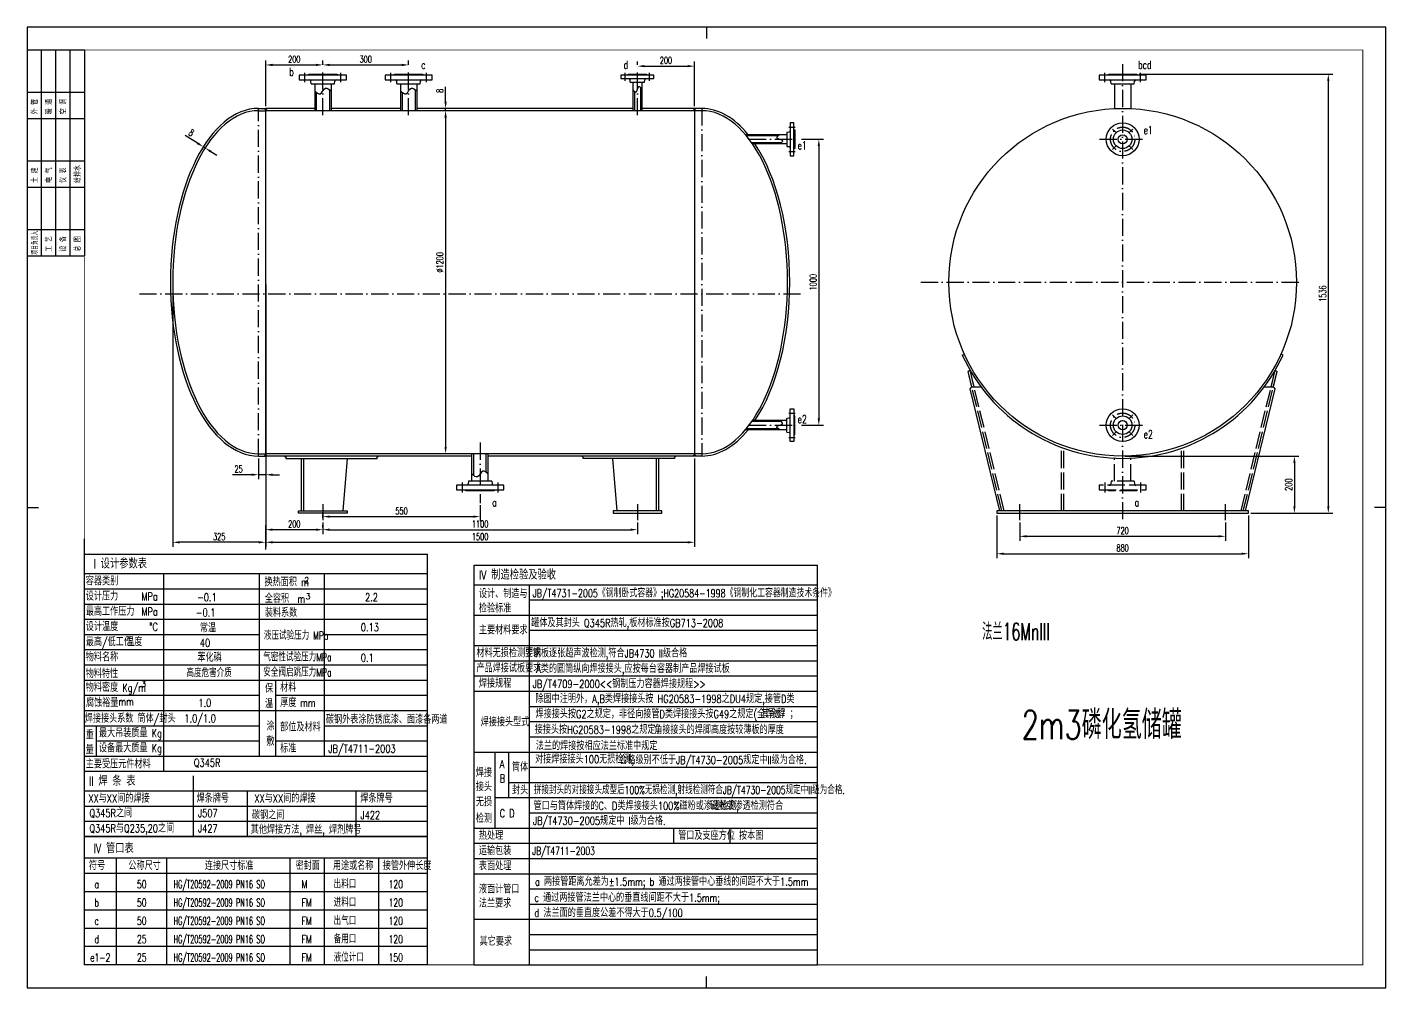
# Model space of a CAD drawing. Extents: x 41018 to 45770, y 11628 to 14988.
import ezdxf
from ezdxf.enums import TextEntityAlignment as Align

# ---------------------------------------------------------------- set-up
doc = ezdxf.new("R2010")
doc.units = 0
doc.header["$LTSCALE"] = 5
doc.linetypes.add('ACAD_ISO02W100', pattern=[15, 12, -3])
doc.linetypes.add('ACAD_ISO10W100', pattern=[18, 12, -3, 0, -3])
for name, color, linetype in [('1', 2, 'Continuous'), ('2', 1, 'Continuous'), ('BZCC', 7, 'Continuous'), ('K1', 4, 'Continuous'), ('tank', 1, 'Continuous'), ('tankx', 2, 'ACAD_ISO10W100'), ('tanky', 7, 'Continuous'), ('xuxian', 7, 'ACAD_ISO02W100')]:
    doc.layers.add(name, color=color, linetype=linetype)
doc.styles.add('hzfs', font='simplex.shx', dxfattribs={"width": 0.7, "bigfont": 'hzfs.shx'})
doc.styles.add('ST', font='', dxfattribs={"width": 0.75})
doc.styles.get("Standard").update_dxf_attribs({"font": 'txt', "width": 0.7, "bigfont": 'hztxt.shx'})
doc.styles.get('ST').set_extended_font_data('SimSun')
doc.dimstyles.new('PVCAD$0', dxfattribs={"dimscale": 4, "dimtxt": 3, "dimasz": 3, "dimexe": 2, "dimexo": 1, "dimgap": 1, "dimtad": 1, "dimdec": 0, "dimzin": 0, "dimdsep": 46, "dimtxsty": 'hzfs', "dimcen": 2.5, "dimclrd": 4, "dimclre": 4, "dimadec": 0, "dimazin": 0, "dimtfac": 1, "dimtmove": 0, "dimatfit": 0, "dimfxl": 1, "dimarcsym": 0})

# ---------------------------------------------------------------- blocks, each defined once
blk = doc.blocks.new('*D103')
at = {"color": 4, "lineweight": -2}
for p, q in [((41852.5, 13479.7), (41852.5, 13170.1)), ((43352.5, 13479.7), (43352.5, 13170.1)), ((41876.5, 13186.1), (43328.5, 13186.1))]:
    blk.add_line(p, q, dxfattribs=at)
at = {"color": 4}
for points in [[(41876.5, 13190.1), (41876.5, 13182.1), (41852.5, 13186.1)], [(43328.5, 13190.1), (43328.5, 13182.1), (43352.5, 13186.1)]]:
    blk.add_solid(points, dxfattribs=at)
at = {"layer": 'Defpoints', "color": 0}
for p in [(41852.5, 13487.7), (43352.5, 13487.7), (43352.5, 13186.1)]:
    blk.add_point(p, dxfattribs=at)
at = {"color": 0, "insert": (42602.5, 13206.1), "char_height": 24, "attachment_point": 5, "style": 'hzfs'}
blk.add_mtext('1500', dxfattribs=at)
blk = doc.blocks.new('*D104')
at = {"color": 4, "lineweight": -2}
for p, q in [((42052.5, 13255.7), (42052.5, 13214.2)), ((42076.5, 13230.2), (43128.5, 13230.2)), ((43152.5, 13255.7), (43152.5, 13214.2))]:
    blk.add_line(p, q, dxfattribs=at)
at = {"color": 4}
for points in [[(42076.5, 13234.2), (42076.5, 13226.2), (42052.5, 13230.2)], [(43128.5, 13234.2), (43128.5, 13226.2), (43152.5, 13230.2)]]:
    blk.add_solid(points, dxfattribs=at)
at = {"layer": 'Defpoints', "color": 0}
for p in [(42052.5, 13263.7), (43152.5, 13263.7), (43152.5, 13230.2)]:
    blk.add_point(p, dxfattribs=at)
at = {"color": 0, "insert": (42602.5, 13250.2), "char_height": 24, "attachment_point": 5, "style": 'hzfs'}
blk.add_mtext('1100', dxfattribs=at)
blk = doc.blocks.new('*D105')
at = {"color": 4, "lineweight": -2}
for p, q in [((44489.8, 13255.7), (44489.8, 13191)), ((45209.8, 13255.7), (45209.8, 13191)), ((44513.8, 13207), (45185.8, 13207))]:
    blk.add_line(p, q, dxfattribs=at)
at = {"color": 4}
for points in [[(44513.8, 13211), (44513.8, 13203), (44489.8, 13207)], [(45185.8, 13211), (45185.8, 13203), (45209.8, 13207)]]:
    blk.add_solid(points, dxfattribs=at)
at = {"layer": 'Defpoints', "color": 0}
for p in [(44489.8, 13263.7), (45209.8, 13263.7), (45209.8, 13207)]:
    blk.add_point(p, dxfattribs=at)
at = {"color": 0, "insert": (44849.8, 13227), "char_height": 24, "attachment_point": 5, "style": 'hzfs'}
blk.add_mtext('720', dxfattribs=at)
blk = doc.blocks.new('*D106')
at = {"color": 4, "lineweight": -2}
for p, q in [((44409.8, 13279.7), (44409.8, 13130.1)), ((45289.8, 13279.7), (45289.8, 13130.1)), ((44433.8, 13146.1), (45265.8, 13146.1))]:
    blk.add_line(p, q, dxfattribs=at)
at = {"color": 4}
for points in [[(44433.8, 13150.1), (44433.8, 13142.1), (44409.8, 13146.1)], [(45265.8, 13150.1), (45265.8, 13142.1), (45289.8, 13146.1)]]:
    blk.add_solid(points, dxfattribs=at)
at = {"layer": 'Defpoints', "color": 0}
for p in [(44409.8, 13287.7), (45289.8, 13287.7), (45289.8, 13146.1)]:
    blk.add_point(p, dxfattribs=at)
at = {"color": 0, "insert": (44849.8, 13166.1), "char_height": 24, "attachment_point": 5, "style": 'hzfs'}
blk.add_mtext('880', dxfattribs=at)
blk = doc.blocks.new('*D112')
at = {"color": 4, "lineweight": -2}
for p, q in [((42478.7, 14695.7), (42465.8, 14695.7)), ((42481.8, 14671.7), (42481.8, 13519.7)), ((42478.7, 13495.7), (42465.8, 13495.7))]:
    blk.add_line(p, q, dxfattribs=at)
at = {"color": 4}
for points in [[(42477.8, 14671.7), (42485.8, 14671.7), (42481.8, 14695.7)], [(42477.8, 13519.7), (42485.8, 13519.7), (42481.8, 13495.7)]]:
    blk.add_solid(points, dxfattribs=at)
at = {"layer": 'Defpoints', "color": 0}
for p in [(42486.7, 14695.7), (42481.8, 13495.7), (42486.7, 13495.7)]:
    blk.add_point(p, dxfattribs=at)
at = {"color": 0, "insert": (42461.8, 14165.2), "char_height": 24, "attachment_point": 5, "rotation": 90, "style": 'hzfs'}
blk.add_mtext('%%C1200', dxfattribs=at)
blk = doc.blocks.new('*D113')
at = {"color": 4, "lineweight": -2}
for p, q in [((42481.7, 14727.7), (42481.7, 14778.9)), ((42473.7, 14703.7), (42465.7, 14703.7)), ((42473.7, 14695.7), (42465.7, 14695.7)), ((42481.7, 14695.7), (42481.7, 14703.7)), ((42481.7, 14671.7), (42481.7, 14647.7))]:
    blk.add_line(p, q, dxfattribs=at)
at = {"color": 4}
for points in [[(42477.7, 14727.7), (42485.7, 14727.7), (42481.7, 14703.7)], [(42477.7, 14671.7), (42485.7, 14671.7), (42481.7, 14695.7)]]:
    blk.add_solid(points, dxfattribs=at)
at = {"layer": 'Defpoints', "color": 0}
for p in [(42481.7, 14703.7), (42481.7, 14703.7), (42481.7, 14695.7)]:
    blk.add_point(p, dxfattribs=at)
at = {"color": 0, "insert": (42461.7, 14765.3), "char_height": 24, "attachment_point": 5, "rotation": 90, "style": 'hzfs'}
blk.add_mtext('8', dxfattribs=at)
blk = doc.blocks.new('*D150')
at = {"color": 4, "lineweight": -2}
for p, q in [((41852.5, 13161), (41852.5, 13246.2)), ((42028.5, 13230.2), (41876.5, 13230.2)), ((42052.5, 13238.2), (42052.5, 13246.2))]:
    blk.add_line(p, q, dxfattribs=at)
at = {"color": 4}
for points in [[(41876.5, 13234.2), (41876.5, 13226.2), (41852.5, 13230.2)], [(42028.5, 13234.2), (42028.5, 13226.2), (42052.5, 13230.2)]]:
    blk.add_solid(points, dxfattribs=at)
at = {"layer": 'Defpoints', "color": 0}
for p in [(41852.5, 13230.2), (42052.5, 13230.2), (41852.5, 13153)]:
    blk.add_point(p, dxfattribs=at)
at = {"color": 0, "insert": (41952.5, 13250.2), "char_height": 24, "attachment_point": 5, "style": 'hzfs'}
blk.add_mtext('200', dxfattribs=at)
blk = doc.blocks.new('*D151')
at = {"color": 4, "lineweight": -2}
for p, q in [((42602.5, 13315.5), (42602.5, 13259.9)), ((42052.5, 13271.7), (42052.5, 13291.9)), ((42076.5, 13275.9), (42578.5, 13275.9))]:
    blk.add_line(p, q, dxfattribs=at)
at = {"color": 4}
for points in [[(42076.5, 13279.9), (42076.5, 13271.9), (42052.5, 13275.9)], [(42578.5, 13279.9), (42578.5, 13271.9), (42602.5, 13275.9)]]:
    blk.add_solid(points, dxfattribs=at)
at = {"layer": 'Defpoints', "color": 0}
for p in [(42602.5, 13323.5), (42052.5, 13263.7), (42602.5, 13275.9)]:
    blk.add_point(p, dxfattribs=at)
at = {"color": 0, "insert": (42327.5, 13295.9), "char_height": 24, "attachment_point": 5, "style": 'hzfs'}
blk.add_mtext('550', dxfattribs=at)
blk = doc.blocks.new('*D152')
at = {"color": 4, "lineweight": -2}
for p, q in [((41827.5, 13479.7), (41827.5, 13406.5)), ((41852.5, 13479.7), (41852.5, 13406.5)), ((41803.5, 13422.5), (41736.3, 13422.5)), ((41852.5, 13422.5), (41827.5, 13422.5)), ((41876.5, 13422.5), (41900.5, 13422.5))]:
    blk.add_line(p, q, dxfattribs=at)
at = {"color": 4}
for points in [[(41803.5, 13426.5), (41803.5, 13418.5), (41827.5, 13422.5)], [(41876.5, 13426.5), (41876.5, 13418.5), (41852.5, 13422.5)]]:
    blk.add_solid(points, dxfattribs=at)
at = {"layer": 'Defpoints', "color": 0}
for p in [(41827.5, 13487.7), (41852.5, 13487.7), (41827.5, 13422.5)]:
    blk.add_point(p, dxfattribs=at)
at = {"color": 0, "insert": (41757.9, 13442.5), "char_height": 24, "attachment_point": 5, "style": 'hzfs'}
blk.add_mtext('25', dxfattribs=at)
blk = doc.blocks.new('*D153')
at = {"color": 4, "lineweight": -2}
for p, q in [((41527.5, 14087.7), (41527.5, 13170.1)), ((41852.5, 14087.7), (41852.5, 13170.1)), ((41828.5, 13186.1), (41551.5, 13186.1))]:
    blk.add_line(p, q, dxfattribs=at)
at = {"color": 4}
for points in [[(41551.5, 13190.1), (41551.5, 13182.1), (41527.5, 13186.1)], [(41828.5, 13190.1), (41828.5, 13182.1), (41852.5, 13186.1)]]:
    blk.add_solid(points, dxfattribs=at)
at = {"layer": 'Defpoints', "color": 0}
for p in [(41527.5, 14095.7), (41852.5, 14095.7), (41527.5, 13186.1)]:
    blk.add_point(p, dxfattribs=at)
at = {"color": 0, "insert": (41690, 13206.1), "char_height": 24, "attachment_point": 5, "style": 'hzfs'}
blk.add_mtext('325', dxfattribs=at)
blk = doc.blocks.new('*D154')
at = {"color": 4, "lineweight": -2}
for p, q in [((43726.3, 14595.7), (43803.2, 14595.7)), ((43787.2, 14571.7), (43787.2, 13619.7)), ((43726.3, 13595.7), (43803.2, 13595.7))]:
    blk.add_line(p, q, dxfattribs=at)
at = {"color": 4}
for points in [[(43783.2, 14571.7), (43791.2, 14571.7), (43787.2, 14595.7)], [(43783.2, 13619.7), (43791.2, 13619.7), (43787.2, 13595.7)]]:
    blk.add_solid(points, dxfattribs=at)
at = {"layer": 'Defpoints', "color": 0}
for p in [(43718.3, 14595.7), (43718.3, 13595.7), (43787.2, 13595.7)]:
    blk.add_point(p, dxfattribs=at)
at = {"color": 0, "insert": (43767.2, 14095.7), "char_height": 24, "attachment_point": 5, "rotation": 90, "style": 'hzfs'}
blk.add_mtext('1000', dxfattribs=at)
blk = doc.blocks.new('*D155')
at = {"color": 4, "lineweight": -2}
for p, q in [((41852.5, 14711.7), (41852.5, 14871.7)), ((41876.5, 14855.7), (42028.5, 14855.7)), ((42052.5, 14855.7), (42052.5, 14871.7))]:
    blk.add_line(p, q, dxfattribs=at)
at = {"color": 4}
for points in [[(41876.5, 14859.7), (41876.5, 14851.7), (41852.5, 14855.7)], [(42028.5, 14859.7), (42028.5, 14851.7), (42052.5, 14855.7)]]:
    blk.add_solid(points, dxfattribs=at)
at = {"layer": 'Defpoints', "color": 0}
for p in [(42052.5, 14855.7), (42052.5, 14847.7), (41852.5, 14703.7)]:
    blk.add_point(p, dxfattribs=at)
at = {"color": 0, "insert": (41952.5, 14875.7), "char_height": 24, "attachment_point": 5, "style": 'hzfs'}
blk.add_mtext('200', dxfattribs=at)
blk = doc.blocks.new('*D156')
at = {"color": 4, "lineweight": -2}
for p, q in [((41614, 14582.1), (41570.7, 14609.3)), ((41630.1, 14562.5), (41625.8, 14555.7)), ((41636.5, 14558.5), (41632.2, 14551.7)), ((41640.7, 14565.3), (41634.3, 14569.3)), ((41661.1, 14552.5), (41681.4, 14539.7))]:
    blk.add_line(p, q, dxfattribs=at)
at = {"color": 4}
for points in [[(41616.2, 14585.4), (41611.9, 14578.7), (41634.3, 14569.3)], [(41663.2, 14555.9), (41658.9, 14549.1), (41640.7, 14565.3)]]:
    blk.add_solid(points, dxfattribs=at)
at = {"layer": 'Defpoints', "color": 0}
for p in [(41634.3, 14569.3), (41634.3, 14569.3), (41640.7, 14565.3)]:
    blk.add_point(p, dxfattribs=at)
at = {"color": 0, "insert": (41592.9, 14619), "char_height": 24, "attachment_point": 5, "rotation": 327.8198, "style": 'hzfs'}
blk.add_mtext('8', dxfattribs=at)
blk = doc.blocks.new('*D158')
at = {"color": 4, "lineweight": -2}
for p, q in [((42052.5, 14863.7), (42052.5, 14871.7)), ((42076.5, 14855.7), (42328.5, 14855.7)), ((42352.5, 14855.7), (42352.5, 14871.7))]:
    blk.add_line(p, q, dxfattribs=at)
at = {"color": 4}
for points in [[(42076.5, 14859.7), (42076.5, 14851.7), (42052.5, 14855.7)], [(42328.5, 14859.7), (42328.5, 14851.7), (42352.5, 14855.7)]]:
    blk.add_solid(points, dxfattribs=at)
at = {"layer": 'Defpoints', "color": 0}
for p in [(42052.5, 14855.7), (42352.5, 14855.7), (42352.5, 14847.7)]:
    blk.add_point(p, dxfattribs=at)
at = {"color": 0, "insert": (42202.5, 14875.7), "char_height": 24, "attachment_point": 5, "style": 'hzfs'}
blk.add_mtext('300', dxfattribs=at)
blk = doc.blocks.new('*D159')
at = {"color": 4, "lineweight": -2}
for p, q in [((43152.5, 14855.7), (43152.5, 14867.5)), ((43176.5, 14851.5), (43328.5, 14851.5)), ((43352.5, 14711.7), (43352.5, 14867.5))]:
    blk.add_line(p, q, dxfattribs=at)
at = {"color": 4}
for points in [[(43176.5, 14855.5), (43176.5, 14847.5), (43152.5, 14851.5)], [(43328.5, 14855.5), (43328.5, 14847.5), (43352.5, 14851.5)]]:
    blk.add_solid(points, dxfattribs=at)
at = {"layer": 'Defpoints', "color": 0}
for p in [(43152.5, 14847.7), (43352.5, 14851.5), (43352.5, 14703.7)]:
    blk.add_point(p, dxfattribs=at)
at = {"color": 0, "insert": (43252.5, 14871.5), "char_height": 24, "attachment_point": 5, "style": 'hzfs'}
blk.add_mtext('200', dxfattribs=at)
blk = doc.blocks.new('*D160')
at = {"color": 4, "lineweight": -2}
for p, q in [((44907.3, 14823.7), (45585.1, 14823.7)), ((45569.1, 14799.7), (45569.1, 13311.7)), ((45297.8, 13287.7), (45585.1, 13287.7))]:
    blk.add_line(p, q, dxfattribs=at)
at = {"color": 4}
for points in [[(45565.1, 14799.7), (45573.1, 14799.7), (45569.1, 14823.7)], [(45565.1, 13311.7), (45573.1, 13311.7), (45569.1, 13287.7)]]:
    blk.add_solid(points, dxfattribs=at)
at = {"layer": 'Defpoints', "color": 0}
for p in [(44899.3, 14823.7), (45289.8, 13287.7), (45569.1, 13287.7)]:
    blk.add_point(p, dxfattribs=at)
at = {"color": 0, "insert": (45549.1, 14055.7), "char_height": 24, "attachment_point": 5, "rotation": 90, "style": 'hzfs'}
blk.add_mtext('1536', dxfattribs=at)
blk = doc.blocks.new('*D161')
at = {"color": 4, "lineweight": -2}
for p, q in [((44857.8, 13487.7), (45466.6, 13487.7)), ((45450.6, 13463.7), (45450.6, 13311.7)), ((45297.8, 13287.7), (45466.6, 13287.7))]:
    blk.add_line(p, q, dxfattribs=at)
at = {"color": 4}
for points in [[(45446.6, 13463.7), (45454.6, 13463.7), (45450.6, 13487.7)], [(45446.6, 13311.7), (45454.6, 13311.7), (45450.6, 13287.7)]]:
    blk.add_solid(points, dxfattribs=at)
at = {"layer": 'Defpoints', "color": 0}
for p in [(44849.8, 13487.7), (45289.8, 13287.7), (45450.6, 13287.7)]:
    blk.add_point(p, dxfattribs=at)
at = {"color": 0, "insert": (45430.6, 13387.7), "char_height": 24, "attachment_point": 5, "rotation": 90, "style": 'hzfs'}
blk.add_mtext('200', dxfattribs=at)

msp = doc.modelspace()

# ---------------------------------------------------------------- linework, layer by layer
for p, q in [((41018.3, 14987.8), (41018.3, 11627.8)), ((45770.3, 14987.8), (41018.3, 14987.8)), ((43394.3, 14987.8), (43394.3, 14947.8)), ((45770.3, 11627.8), (45770.3, 14987.8)), ((41018.3, 13307.8), (41058.3, 13307.8)), ((45770.3, 13307.8), (45730.3, 13307.8)), ((41218.3, 13023.4), (42418.3, 13023.4)), ((42039.1, 12970.2), (42418.3, 12970.2)), ((41259.9, 12544.6), (41259.9, 12438.2)), ((42701.2, 12452.6), (42701.2, 12293)), ((41788.3, 12316.6), (41788.3, 12157)), ((43394.3, 11627.8), (43394.3, 11667.8)), ((41018.3, 11627.8), (45770.3, 11627.8))]:
    msp.add_line(p, q)
at = {"color": 7}
for p, q in [((41018.3, 14907.8), (41018.3, 14187.8)), ((41068.3, 14187.8), (41068.3, 14907.8)), ((41118.3, 14187.8), (41118.3, 14907.8)), ((41168.3, 14187.8), (41168.3, 14907.8)), ((41018.3, 14760.6), (41218.3, 14760.6)), ((41018.3, 14667.8), (41218.3, 14667.8)), ((41018.3, 14520.6), (41218.3, 14520.6)), ((41018.3, 14427.8), (41218.3, 14427.8)), ((41018.3, 14280.6), (41218.3, 14280.6)), ((41018.3, 14187.8), (41218.3, 14187.8))]:
    msp.add_line(p, q, dxfattribs=at)
at = {"layer": '1', "color": 7}
for p, q in [((41218.3, 13076.6), (42418.3, 13076.6)), ((41218.3, 13076.6), (42358.3, 13076.6)), ((41218.3, 13076.6), (42418.3, 13076.6)), ((41494.8, 13076.6), (41494.8, 12385)), ((41829.5, 13076.6), (41829.5, 12438.2)), ((42057, 13073.1), (42057, 12438.2)), ((42582.2, 13037.8), (43782.2, 13037.8)), ((42774.6, 13037.8), (42774.6, 11707.8)), ((42774.6, 12984.6), (43782.2, 12984.6)), ((41218.3, 12970.2), (42418.3, 12970.2)), ((42582.2, 12931.4), (43782.2, 12931.4)), ((41218.3, 12917), (41841.5, 12917)), ((41841.5, 12917), (42358.3, 12917)), ((41887.1, 12917), (42418.3, 12917)), ((42774.6, 12878.2), (43782.2, 12878.2)), ((41218.3, 12863.8), (41829.5, 12863.8)), ((41218.3, 12863.8), (41829.5, 12863.8)), ((42057, 12863.8), (42418.3, 12863.8)), ((41218.3, 12810.6), (41841.5, 12810.6)), ((41841.5, 12810.6), (42418.3, 12810.6)), ((42582.2, 12825), (43722.2, 12825)), ((42582.2, 12825), (43722.2, 12825)), ((42582.2, 12825), (43782.2, 12825)), ((42774.6, 12825), (43722.2, 12825)), ((41218.3, 12757.4), (41841.5, 12757.4)), ((41841.5, 12757.4), (42418.3, 12757.4)), ((42582.2, 12771.8), (43782.2, 12771.8)), ((41218.3, 12704.2), (41841.5, 12704.2)), ((41841.5, 12704.2), (42418.3, 12704.2)), ((41887.1, 12704.2), (41887.1, 12491.4)), ((42582.2, 12718.6), (43782.2, 12718.6)), ((41218.3, 12651), (41829.5, 12651)), ((41887.1, 12651), (42418.3, 12651)), ((42039.1, 12651), (42418.3, 12651)), ((42582.2, 12665.4), (43722.2, 12665.4)), ((42582.2, 12665.4), (43782.2, 12665.4)), ((41218.3, 12597.8), (41841.5, 12597.8)), ((41218.3, 12597.8), (41841.5, 12597.8)), ((41218.3, 12597.8), (41841.5, 12597.8)), ((41841.5, 12597.8), (42418.3, 12597.8)), ((41841.5, 12597.8), (42418.3, 12597.8)), ((41887.1, 12597.8), (41887.1, 12438.2)), ((42774.6, 12612.2), (43782.2, 12612.2)), ((42774.6, 12559), (43782.2, 12559)), ((41218.3, 12544.6), (41829.5, 12544.6)), ((41218.3, 12544.6), (41829.5, 12544.6)), ((42057, 12544.6), (42418.3, 12544.6)), ((42774.6, 12505.8), (43782.2, 12505.8)), ((41263.8, 12491.4), (41829.5, 12491.4)), ((41887.1, 12491.4), (42418.3, 12491.4)), ((42582.2, 12452.6), (43782.2, 12452.6)), ((42654, 12452.6), (42654, 12186.6)), ((41218.3, 12438.2), (42418.3, 12438.2)), ((41598.3, 12369.8), (41598.3, 12157)), ((42774.6, 12399.4), (43782.2, 12399.4)), ((41218.3, 12316.6), (42418.3, 12316.6)), ((42168.3, 12316.6), (42168.3, 12157)), ((42701.2, 12346.2), (43782.2, 12346.2)), ((42701.2, 12346.2), (43782.2, 12346.2)), ((41218.3, 12263.4), (42418.3, 12263.4)), ((42654, 12293), (43782.2, 12293)), ((42654, 12293), (43782.2, 12293)), ((42774.6, 12239.8), (43782.2, 12239.8)), ((41218.3, 12210.2), (42418.3, 12210.2)), ((42582.2, 12186.6), (43782.2, 12186.6)), ((43279.1, 12186.6), (43279.1, 12133.4)), ((43475.4, 12186.6), (43475.4, 12133.4)), ((41218.3, 12157), (42358.3, 12157)), ((41218.3, 12157), (42358.3, 12157)), ((41218.3, 12157), (42418.3, 12157)), ((42582.2, 12133.4), (43782.2, 12133.4)), ((42418.3, 12081), (41218.3, 12081)), ((41330.3, 11707.8), (41330.3, 12081)), ((41506.3, 11707.8), (41506.3, 12081)), ((41938.3, 11707.8), (41938.3, 12081)), ((42058.3, 11707.8), (42058.3, 12081)), ((42248.2, 11707.8), (42248.2, 12081)), ((42582.2, 12080.2), (43782.2, 12080.2)), ((42418.3, 12027.8), (41218.3, 12027.8)), ((42582.2, 12027), (43782.2, 12027)), ((42418.3, 11963.8), (41218.3, 11963.8)), ((42774.6, 11973.8), (43782.2, 11973.8)), ((42418.3, 11899.8), (41218.3, 11899.8)), ((42774.6, 11920.6), (43782.2, 11920.6)), ((42418.3, 11835.8), (41218.3, 11835.8)), ((42582.2, 11867.4), (43782.2, 11867.4)), ((42774.6, 11814.2), (43782.2, 11814.2)), ((42418.3, 11771.8), (41218.3, 11771.8)), ((42774.6, 11761), (43782.2, 11761))]:
    msp.add_line(p, q, dxfattribs=at)
at = {"layer": '2'}
for p, q in [((41218.3, 12157), (41218.3, 13198.2)), ((41218.3, 13145), (42418.3, 13145)), ((42418.3, 12157), (42418.3, 13145)), ((42582.2, 11707.8), (42582.2, 13106.2)), ((42582.2, 13106.2), (43782.2, 13106.2)), ((43782.2, 11707.8), (43782.2, 13106.2)), ((41218.3, 12385), (42418.3, 12385)), ((41218.3, 12157), (42418.3, 12157)), ((42418.3, 12157), (41218.3, 12157)), ((41218.3, 11815), (41218.3, 12157)), ((41218.3, 11707.8), (41218.3, 12157)), ((42418.3, 11707.8), (42418.3, 12157)), ((42418.3, 11707.8), (41218.3, 11707.8))]:
    msp.add_line(p, q, dxfattribs=at)
at = {"layer": '2', "color": 1}
for p, q in [((41218.3, 12385), (42418.3, 12385)), ((42582.2, 11707.8), (43782.2, 11707.8))]:
    msp.add_line(p, q, dxfattribs=at)
at = {"layer": 'BZCC'}
msp.add_line((41218.3, 14907.8), (41218.3, 14187.8), dxfattribs=at)
at = {"layer": 'K1', "color": 7}
msp.add_line((41218.3, 14907.8), (41018.3, 14907.8), dxfattribs=at)
at = {"layer": 'K1', "const_width": 3.2}
msp.add_lwpolyline([(45690.3, 11707.8), (45690.3, 14907.8), (41218.3, 14907.8), (41218.3, 11707.8)], close=True, dxfattribs=at)
at = {"layer": 'tank'}
for p, q in [((42135, 14819.7), (41970, 14819.7)), ((41970, 14819.7), (41970, 14803.7)), ((41970, 14803.7), (42135, 14803.7)), ((42003, 14819.7), (42003, 14823.7)), ((42003, 14823.7), (42102, 14823.7)), ((42011.7, 14789.7), (42010.9, 14799.1)), ((42011.7, 14789.7), (42093.2, 14789.7)), ((42024, 14789.7), (42024, 14695.7)), ((42081, 14789.7), (42081, 14695.7)), ((42093.2, 14789.7), (42094.1, 14799.1)), ((42102, 14823.7), (42102, 14819.7)), ((42135, 14803.7), (42135, 14819.7)), ((42435, 14819.7), (42270, 14819.7)), ((42270, 14819.7), (42270, 14803.7)), ((42270, 14803.7), (42435, 14803.7)), ((42303, 14819.7), (42303, 14823.7)), ((42303, 14823.7), (42402, 14823.7)), ((42311.7, 14789.7), (42310.9, 14799.1)), ((42311.7, 14789.7), (42393.2, 14789.7)), ((42324, 14789.7), (42324, 14695.7)), ((42381, 14789.7), (42381, 14695.7)), ((42393.2, 14789.7), (42394.1, 14799.1)), ((42402, 14823.7), (42402, 14819.7)), ((42435, 14803.7), (42435, 14819.7)), ((43210, 14819.7), (43095, 14819.7)), ((43095, 14819.7), (43095, 14807.7)), ((43095, 14807.7), (43210, 14807.7)), ((43120, 14819.7), (43120, 14823.7)), ((43120, 14823.7), (43185, 14823.7)), ((43127.6, 14795.7), (43126.8, 14804)), ((43127.6, 14795.7), (43177.4, 14795.7)), ((43136.5, 14795.7), (43136.5, 14695.7)), ((43168.5, 14795.7), (43168.5, 14695.7)), ((43177.4, 14795.7), (43178.2, 14804)), ((43185, 14823.7), (43185, 14819.7)), ((43210, 14807.7), (43210, 14819.7)), ((44932.3, 14819.7), (44767.3, 14819.7)), ((44767.3, 14819.7), (44767.3, 14803.7)), ((44767.3, 14803.7), (44932.3, 14803.7)), ((44800.3, 14819.7), (44800.3, 14823.7)), ((44800.3, 14823.7), (44899.3, 14823.7)), ((44809.1, 14789.7), (44808.2, 14799.1)), ((44809.1, 14789.7), (44890.6, 14789.7)), ((44821.3, 14789.7), (44821.3, 14703)), ((44878.3, 14789.7), (44878.3, 14703)), ((44890.6, 14789.7), (44891.4, 14799.1)), ((44899.3, 14823.7), (44899.3, 14819.7)), ((44932.3, 14803.7), (44932.3, 14819.7)), ((42029.6, 14759.9), (42029.6, 14695.7)), ((42075.4, 14769.5), (42075.4, 14695.7)), ((42329.6, 14759.9), (42329.6, 14695.7)), ((42375.4, 14769.5), (42375.4, 14695.7)), ((43142.1, 14763.4), (43142.1, 14695.7)), ((43162.9, 14778), (43162.9, 14695.7)), ((41827.5, 14703.7), (41852.5, 14703.7)), ((41827.5, 14695.7), (41852.5, 14695.7)), ((41852.5, 13487.7), (41852.5, 14703.7)), ((42024, 14703.7), (41852.5, 14703.7)), ((43352.5, 14695.7), (41852.5, 14695.7)), ((42324, 14703.7), (42081, 14703.7)), ((43136.5, 14703.7), (42381, 14703.7)), ((43352.5, 14703.7), (43168.5, 14703.7)), ((43377.5, 14703.7), (43352.5, 14703.7)), ((43352.5, 14703.7), (43352.5, 13487.7)), ((43377.5, 14695.7), (43352.5, 14695.7)), ((43687.3, 14653.2), (43687.3, 14538.2)), ((43699.3, 14653.2), (43687.3, 14653.2)), ((43699.3, 14538.2), (43699.3, 14653.2)), ((43675.3, 14611.7), (43530.6, 14611.7)), ((43645.5, 14608.2), (43533.5, 14608.2)), ((43675.3, 14620.6), (43683.7, 14621.4)), ((43675.3, 14620.6), (43675.3, 14570.8)), ((43699.3, 14628.2), (43703.3, 14628.2)), ((43703.3, 14628.2), (43703.3, 14563.2)), ((43655.1, 14583.2), (43552.4, 14583.2)), ((43675.3, 14579.7), (43554.8, 14579.7)), ((43675.3, 14570.8), (43683.7, 14570)), ((43703.3, 14563.2), (43699.3, 14563.2)), ((43687.3, 14538.2), (43699.3, 14538.2)), ((44289, 13841), (44296.2, 13844.3)), ((45410.7, 13841), (45403.4, 13844.3)), ((44316.3, 13787.7), (44309.4, 13783.7)), ((44322.5, 13729.7), (44309.4, 13783.7)), ((44330.4, 13729.7), (44316.3, 13787.7)), ((45369.2, 13729.7), (45383.3, 13787.7)), ((45377.1, 13729.7), (45390.2, 13783.7)), ((45383.3, 13787.7), (45390.2, 13783.7)), ((44316.3, 13722.7), (44321.8, 13729.7)), ((44419.8, 13295.7), (44316.3, 13722.7)), ((44321.8, 13729.7), (44354.3, 13729.7)), ((45279.8, 13295.7), (45383.3, 13722.7)), ((45345.3, 13729.7), (45377.8, 13729.7)), ((45383.3, 13722.7), (45377.8, 13729.7)), ((43687.3, 13538.2), (43687.3, 13653.2)), ((43687.3, 13653.2), (43699.3, 13653.2)), ((43699.3, 13653.2), (43699.3, 13538.2)), ((43655.1, 13608.2), (43552.4, 13608.2)), ((43675.3, 13611.7), (43554.8, 13611.7)), ((43675.3, 13620.6), (43683.7, 13621.4)), ((43675.3, 13570.8), (43675.3, 13620.6)), ((43703.3, 13628.2), (43699.3, 13628.2)), ((43703.3, 13563.2), (43703.3, 13628.2)), ((43675.3, 13579.7), (43530.6, 13579.7)), ((43645.5, 13583.2), (43533.5, 13583.2)), ((43675.3, 13570.8), (43683.7, 13570)), ((43699.3, 13563.2), (43703.3, 13563.2)), ((41827.5, 13495.7), (41852.5, 13495.7)), ((43352.5, 13495.7), (41852.5, 13495.7)), ((42574, 13399.7), (42574, 13496)), ((42581, 13418.8), (42581, 13495.8)), ((42624, 13430.5), (42624, 13495.8)), ((42631, 13399.7), (42631, 13496)), ((43377.5, 13495.7), (43352.5, 13495.7)), ((43699.3, 13538.2), (43687.3, 13538.2)), ((41827.5, 13487.7), (41852.5, 13487.7)), ((42574, 13487.7), (41852.5, 13487.7)), ((41922.5, 13487.7), (41922.5, 13479.7)), ((41922.5, 13479.7), (42242.5, 13479.7)), ((41977.5, 13295.7), (41977.5, 13479.7)), ((41985.5, 13295.7), (41985.5, 13479.7)), ((42123.5, 13295.7), (42138.4, 13479.7)), ((42242.5, 13479.7), (42242.5, 13487.7)), ((43352.5, 13487.7), (42631, 13487.7)), ((42962.5, 13479.7), (42962.5, 13487.7)), ((43282.5, 13479.7), (42962.5, 13479.7)), ((43081.5, 13295.7), (43066.5, 13479.7)), ((43219.5, 13295.7), (43219.5, 13479.7)), ((43227.5, 13295.7), (43227.5, 13479.7)), ((43282.5, 13487.7), (43282.5, 13479.7)), ((43377.5, 13487.7), (43352.5, 13487.7)), ((42685, 13385.7), (42520, 13385.7)), ((42520, 13385.7), (42520, 13369.7)), ((42520, 13369.7), (42685, 13369.7)), ((42553, 13365.7), (42553, 13369.7)), ((42652, 13365.7), (42553, 13365.7)), ((42561.7, 13399.7), (42560.9, 13390.2)), ((42643.2, 13399.7), (42561.7, 13399.7)), ((42643.2, 13399.7), (42644.1, 13390.2)), ((42652, 13369.7), (42652, 13365.7)), ((42685, 13369.7), (42685, 13385.7)), ((41967.5, 13287.7), (41967.5, 13295.7)), ((41967.5, 13295.7), (42137.5, 13295.7)), ((42137.5, 13287.7), (41967.5, 13287.7)), ((42137.5, 13295.7), (42137.5, 13287.7)), ((43067.5, 13295.7), (43067.5, 13287.7)), ((43237.5, 13295.7), (43067.5, 13295.7)), ((43067.5, 13287.7), (43237.5, 13287.7)), ((43237.5, 13287.7), (43237.5, 13295.7))]:
    msp.add_line(p, q, dxfattribs=at)
msp.add_lwpolyline([(44409.8, 13287.7), (45289.8, 13287.7), (45289.8, 13295.7), (44409.8, 13295.7), (44409.8, 13287.7)], dxfattribs=at)
for centre, radius in [((44849.8, 14095.7), 608), ((44849.8, 14595.7), 57.5), ((44849.8, 14595.7), 32.5), ((44849.8, 14595.7), 16), ((44849.8, 13595.7), 57.5), ((44849.8, 13595.7), 32.5), ((44849.8, 13595.7), 16)]:
    msp.add_circle(centre, radius, dxfattribs=at)
for centre, radius, start, end in [((42005.9, 14798.7), 5, 5.1428, 90), ((42099.1, 14798.7), 5, 90, 174.8572), ((42305.9, 14798.7), 5, 5.1428, 90), ((42399.1, 14798.7), 5, 90, 174.8572), ((43122.8, 14803.7), 4, 5.1428, 90), ((43182.1, 14803.7), 4, 90, 174.8572), ((44803.2, 14798.7), 5, 5.1428, 90), ((44896.4, 14798.7), 5, 90, 174.8572), ((43683.3, 14625.3), 4, 275.1428, 0), ((43683.3, 14566), 4, 0, 84.8572), ((44849.8, 14095.7), 616, 204.4261, 335.5739), ((43683.3, 13625.3), 4, 275.1428, 0), ((43683.3, 13566), 4, 0, 84.8572), ((42555.9, 13390.7), 5, 270, 354.8572), ((42649.1, 13390.7), 5, 185.1428, 270)]:
    msp.add_arc(centre, radius, start, end, dxfattribs=at)
for centre, major_axis, ratio, start_param, end_param in [((41827.5, 14095.7), (0, -608), 0.506579, 3.141593, 6.283185), ((41827.5, 14095.7), (0, -600), 0.5, 3.141593, 6.283185), ((43377.5, 14095.7), (0, 608), 0.506579, 5.725882, 6.283185), ((43377.5, 14095.7), (0, 600), 0.5, 3.141593, 6.283185), ((43377.5, 14095.7), (0, 608), 0.506579, 3.791644, 5.633134), ((43377.5, 14095.7), (0, 608), 0.506579, 3.141593, 3.698896)]:
    msp.add_ellipse(centre, major_axis=major_axis, ratio=ratio, start_param=start_param, end_param=end_param, dxfattribs=at)
at = {"layer": 'tankx'}
for p, q in [((41990, 14795.7), (41990, 14827.7)), ((42052.5, 14679.7), (42052.5, 14847.7)), ((42115, 14795.7), (42115, 14827.7)), ((42290, 14795.7), (42290, 14827.7)), ((42352.5, 14679.7), (42352.5, 14847.7)), ((42415, 14795.7), (42415, 14827.7)), ((43110, 14799.7), (43110, 14827.7)), ((43152.5, 14679.7), (43152.5, 14847.7)), ((43195, 14799.7), (43195, 14827.7)), ((44787.3, 14795.7), (44787.3, 14827.7)), ((44849.8, 14858.4), (44849.8, 13264.9)), ((44912.3, 14795.7), (44912.3, 14827.7)), ((41827.5, 13487.7), (41827.5, 14703.7)), ((43377.5, 14703.7), (43377.5, 13487.7)), ((43682.3, 14638.2), (43704.3, 14638.2)), ((43543.3, 14595.7), (43718.3, 14595.7)), ((44768.9, 14595.7), (44929, 14595.7)), ((44814.1, 14631.4), (44825.4, 14620.1)), ((44885.5, 14631.4), (44874.2, 14620.1)), ((43682.3, 14553.2), (43704.3, 14553.2)), ((44814.1, 14560), (44825.4, 14571.3)), ((44885.5, 14560), (44874.2, 14571.3)), ((44144.1, 14095.7), (45478.5, 14095.7)), ((41411, 14054.6), (43740.3, 14054.6)), ((43543.3, 13595.7), (43718.3, 13595.7)), ((43682.3, 13638.2), (43704.3, 13638.2)), ((44768.9, 13595.7), (44929, 13595.7)), ((44814.1, 13631.4), (44825.4, 13620.1)), ((44885.5, 13631.4), (44874.2, 13620.1)), ((43682.3, 13553.2), (43704.3, 13553.2)), ((44814.1, 13560), (44825.4, 13571.3)), ((44885.5, 13560), (44874.2, 13571.3)), ((42602.5, 13534.7), (42602.5, 13323.5)), ((42540, 13395.7), (42540, 13359.7)), ((42665, 13395.7), (42665, 13359.7)), ((44787.3, 13395.7), (44787.3, 13359.7)), ((44912.3, 13395.7), (44912.3, 13359.7)), ((42052.5, 13319.7), (42052.5, 13263.7)), ((43152.5, 13319.7), (43152.5, 13263.7)), ((44489.8, 13263.7), (44489.8, 13319.7)), ((45209.8, 13263.7), (45209.8, 13319.7))]:
    msp.add_line(p, q, dxfattribs=at)
for centre in [(44849.8, 14595.7), (44849.8, 13595.7)]:
    msp.add_circle(centre, 42.5, dxfattribs=at)
at = {"layer": 'tanky'}
for points in [[(43136.5, 14770.7), (43147.2, 14760.7), (43157.8, 14780.7), (43168.5, 14770.7)], [(42024, 14764.7), (42043, 14754.7), (42062, 14774.7), (42081, 14764.7)], [(42324, 14764.7), (42343, 14754.7), (42362, 14774.7), (42381, 14764.7)], [(43650.3, 14611.7), (43640.3, 14601), (43660.3, 14590.3), (43650.3, 14579.7)], [(43650.3, 13579.7), (43640.3, 13590.3), (43660.3, 13601), (43650.3, 13611.7)], [(42631, 13424.7), (42612, 13434.7), (42593, 13414.7), (42574, 13424.7)]]:
    msp.add_spline(points, degree=3, dxfattribs=at)
for points in [[(41852.5, 14695.7), (41860.5, 14703.7), (41844.5, 14703.7)], [(43352.5, 14695.7), (43360.5, 14703.7), (43344.5, 14703.7)], [(41852.5, 13495.7), (41860.5, 13487.7), (41844.5, 13487.7)], [(43352.5, 13495.7), (43360.5, 13487.7), (43344.5, 13487.7)]]:
    msp.add_solid(points, dxfattribs=at)
at = {"layer": 'xuxian'}
for p, q in [((44427.8, 13295.7), (44309.4, 13783.7)), ((44435.8, 13295.7), (44316.3, 13787.7)), ((45263.8, 13295.7), (45383.3, 13787.7)), ((45271.8, 13295.7), (45390.2, 13783.7)), ((44635.8, 13295.7), (44635.8, 13518)), ((44643.8, 13295.7), (44643.8, 13515.1)), ((45055.8, 13295.7), (45055.8, 13515.1)), ((45063.8, 13295.7), (45063.8, 13518)), ((44821.3, 13399.7), (44821.3, 13480.3)), ((44878.3, 13399.7), (44878.3, 13480.3)), ((44932.3, 13385.7), (44767.3, 13385.7)), ((44767.3, 13385.7), (44767.3, 13369.7)), ((44767.3, 13369.7), (44932.3, 13369.7)), ((44800.3, 13365.7), (44800.3, 13369.7)), ((44899.3, 13365.7), (44800.3, 13365.7)), ((44809.1, 13399.7), (44808.2, 13390.2)), ((44890.6, 13399.7), (44809.1, 13399.7)), ((44890.6, 13399.7), (44891.4, 13390.2)), ((44899.3, 13369.7), (44899.3, 13365.7)), ((44932.3, 13369.7), (44932.3, 13385.7))]:
    msp.add_line(p, q, dxfattribs=at)
for centre, start, end in [((44803.2, 13390.7), 270, 354.8572), ((44896.4, 13390.7), 185.1428, 270)]:
    msp.add_arc(centre, 5, start, end, dxfattribs=at)
for points in [[(41922.5, 13479.7), (41922.5, 13487.7), (41914.5, 13487.7)], [(42242.5, 13479.7), (42242.5, 13487.7), (42250.5, 13487.7)], [(42962.5, 13479.7), (42962.5, 13487.7), (42954.5, 13487.7)], [(43282.5, 13479.7), (43282.5, 13487.7), (43290.5, 13487.7)]]:
    msp.add_solid(points, dxfattribs=at)

# ---------------------------------------------------------------- texts
at = {"color": 7, "style": 'ST'}
for s, width, p in [('外 管', 0.75, (41053.3, 14682.8)), ('暖 通', 0.75, (41103.3, 14682.8)), ('空 调', 0.75, (41153.3, 14682.8)), ('给排水', 0.75, (41203.3, 14442.8)), ('土 建', 0.75, (41053.3, 14442.8)), ('电 气', 0.75, (41103.3, 14442.8)), ('仪 表', 0.75, (41153.3, 14442.8)), ('项目负责人', 0.6, (41054.1, 14191.9)), ('工 艺', 0.75, (41103.3, 14202.8)), ('设 备', 0.75, (41153.3, 14202.8)), ('总 图', 0.75, (41203.3, 14202.8))]:
    msp.add_text(s, height=20, rotation=90, dxfattribs=dict(at, width=width)).set_placement(p)
at = {"style": 'hzfs'}
for s, height, width, p in [(' I 设计参数表', 32, 0.75, (41234.3, 13110.8)), ('IV 制造检验及验收', 32, 0.75, (42598.2, 13072)), ('容器类别', 28, 0.75, (41223.3, 13050)), ('换热面积 m', 28, 0.75, (41848.3, 13046.6)), ('设计、制造与', 28, 0.75, (42598.2, 13005.6)), ('JB/T4731-2005《钢制卧式容器》;HG20584-1998《钢制化工容器制造技术条件》', 28, 0.728438, (42786.4, 13007.9)), ('设计压力', 28, 0.75, (41223.3, 12996.8)), ('全容积  m', 28, 0.75, (41849.5, 12988.8)), ('最高工作压力', 28, 0.75, (41223.3, 12943.6)), ('装料系数', 28, 0.75, (41849.5, 12939.3)), ('检验标准', 28, 0.75, (42598.2, 12954.9)), ('设计温度', 28, 0.75, (41223.3, 12890.4)), ('主要材料要求', 28, 0.75, (42598.2, 12878.6)), (' 罐体及其封头 Q345R热轧,板材标准按GB713-2008', 28, 0.75, (42766.8, 12903.7)), ('最高/低工作', 28, 0.75, (41223.3, 12837.2)), ('温度', 28, 0.75, (41364.2, 12837)), ('液压试验压力 MPa', 28, 0.7, (41846.1, 12859.8)), ('物料名称', 28, 0.75, (41223.3, 12784)), ('苯化磷', 28, 0.75, (41613.6, 12782.6)), ('气密性试验压力MPa', 28, 0.7, (41844.1, 12784)), ('材料无损检测要求', 28, 0.75, (42589.7, 12798.4)), ('钢板逐张超声波检测,符合JB4730 II级合格', 28, 0.75, (42786.9, 12797.7)), ('物料特性', 28, 0.75, (41223.3, 12726)), ('高度危害介质', 28, 0.7, (41575.2, 12728.9)), ('安全阀启跳压力MPa', 28, 0.7, (41844.1, 12730.8)), ('产品焊接试板要求', 28, 0.75, (42589.7, 12745.2)), ('A类的圆筒纵向焊接接头,应按每台容器制产品焊接试板', 28, 0.75, (42798.6, 12743.8)), ('物料密度 Kg/m', 28, 0.75, (41223.3, 12677.6)), ('材料', 28, 0.75, (41903.1, 12677.6)), ('焊接规程', 28, 0.75, (42598.2, 12692)), ('JB/T4709-2000<<钢制压力容器焊接规程>>', 28, 0.75, (42786.2, 12690.6)), ('腐蚀裕量', 28, 0.75, (41224, 12624.4)), ('厚度', 28, 0.75, (41903.1, 12624.4)), ('除图中注明外，A,B类焊接接头按 HG20583-1998之DU4规定,接管D类', 28, 0.75, (42796.2, 12638.4)), ('1.0', 28, 0.75, (41617.2, 12624.4)), ('焊接接头按G2之规定，非径向接管D类焊接接头按G49之规定(全焊透）；', 28, 0.75, (42796.2, 12585.2)), ('其余焊', 28, 0.75, (43585.4, 12585.7)), ('焊接接头系数 筒体/封头', 28, 0.75, (41219.8, 12569.5)), ('1.0/1.0', 28, 0.75, (41568.4, 12570)), ('部位及材料', 28, 0.75, (41903.1, 12539)), ('碳钢外表涂防锈底漆、面漆各两道', 28, 0.75, (42063.1, 12565.9)), ('焊接接头型式', 28, 0.75, (42604.4, 12556.8)), ('接接头按HG20583-1998之规定，', 28, 0.75, (42793.5, 12530.5)), ('角接接头的焊脚高度按较薄板的厚度', 28, 0.75, (43211.4, 12529.7)), ('最大吊装质量 Kg', 28, 0.75, (41269.2, 12518.3)), ('设备最大质量 Kg', 28, 0.75, (41269.2, 12465.8)), ('标准', 28, 0.75, (41903.1, 12464.8)), ('JB/T4711-2003', 28, 0.75, (42072, 12464.2)), ('法兰的焊接按相应法兰标准中规定', 28, 0.75, (42797.4, 12473.7)), ('主要受压元件材料', 28, 0.75, (41223.3, 12409.9)), ('Q345R', 28, 0.75, (41601.4, 12415.2)), ('A', 28, 0.75, (42671, 12409.6)), ('筒体', 28, 0.75, (42714, 12399.4)), ('对接焊接接头100无损检测,', 28, 0.75, (42794.7, 12427.1)), ('合格级别不低于JB/T4730-2005规定中II级为合格.', 28, 0.75, (43089.3, 12424.5)), ('II 焊 条 表      ', 32, 0.75, (41234.3, 12350.8)), ('焊接', 28, 0.75, (42587.5, 12379.8)), ('B', 28, 0.75, (42671, 12360)), ('接头', 28, 0.75, (42587.5, 12330.2)), ('封头', 28, 0.75, (42714, 12318.8)), ('拼接封头的对接接头成型后100%无损检测,射线检测符合JB/T4730-2005规定中II级为合格. ', 28, 0.7, (42790.6, 12319.6)), ('XX与XX间的焊接', 28, 0.75, (41232.6, 12290)), ('焊条牌号', 28, 0.75, (41610.7, 12290)), ('XX与XX间的焊接', 28, 0.75, (41813.3, 12290)), ('焊条牌号', 28, 0.75, (42183.4, 12290)), ('无损', 28, 0.75, (42587.5, 12277)), ('管口与筒体焊接的C、D类焊接接头100%磁粉或渗透检测,', 28, 0.75, (42789.6, 12264)), ('磁粉或渗透检测符合', 28, 0.75, (43407.2, 12264.3)), ('Q345R之间', 28, 0.75, (41236, 12238.7)), ('J507', 28, 0.75, (41616, 12238.7)), ('碳钢之间', 28, 0.75, (41804.3, 12231.6)), ('J422', 28, 0.75, (42184.3, 12231.6)), ('检测', 28, 0.75, (42587.5, 12219.7)), ('C D', 28, 0.75, (42671, 12238.2)), ('JB/T4730-2005规定中 I级为合格.', 28, 0.75, (42787.3, 12212)), ('Q345R与Q235,20之间', 28, 0.75, (41236, 12185.5)), ('J427', 28, 0.75, (41616, 12185.5)), ('其他焊接方法, 焊丝, 焊剂牌号', 28, 0.75, (41800.3, 12180.9)), ('热处理', 28, 0.75, (42598.2, 12160)), ('管口及支座方位', 28, 0.75, (43295.1, 12160)), ('按本图', 28, 0.75, (43507.9, 12160)), (' IV 管口表', 32, 0.75, (41234.3, 12115.2)), ('运输包装', 28, 0.75, (42598.2, 12106.8)), ('JB/T4711-2003', 28, 0.7, (42784.8, 12106.8)), ('符号', 28, 0.75, (41234.3, 12054.4)), ('公称尺寸', 28, 0.75, (41372.3, 12054.4)), ('连接尺寸标准', 28, 0.75, (41639.7, 12054.4)), ('密封面', 28, 0.75, (41957.1, 12054.4)), ('用途或名称', 28, 0.75, (42087.8, 12054.4)), ('接管外伸长度', 28, 0.75, (42262, 12054.4)), ('表面处理', 28, 0.75, (42598.2, 12053.6)), ('液面计管口', 28, 0.75, (42598.2, 11972.3)), ('a 两接管距离允差为%%p1.5mm; b 通过两接管中心垂线的间距不大于1.5mm', 28, 0.75, (42794.4, 11999)), ('法兰要求', 28, 0.75, (42598.2, 11922.9)), ('c 通过两接管法兰中心的垂直线间距不大于1.5mm; ', 28, 0.75, (42792.3, 11943)), ('d 法兰面的垂直度公差不得大于0.5/100', 28, 0.75, (42792.3, 11889.8)), ('其它要求', 28, 0.75, (42600.8, 11789.7))]:
    msp.add_text(s, height=height, dxfattribs=dict(at, width=width)).set_placement(p, align=Align.MIDDLE_LEFT)
for s, p in [('2', (41987.2, 13043.6)), ('3', (41992.2, 12986.9)), ('3', (41417, 12680.2))]:
    msp.add_text(s, height=20).set_placement(p)
at = {"style": 'hzfs', "width": 0.75}
for s, p in [('MPa', (41475.2, 12996.8)), ('MPa', (41475.2, 12943.6)), ('%%DC', (41475.2, 12890.4)), ('mm', (41391.5, 12628.8)), ('mm', (42027.1, 12624.4))]:
    msp.add_text(s, height=28, dxfattribs=at).set_placement(p, align=Align.MIDDLE_RIGHT)
at = {"style": 'hzfs'}
for s, height, width, p in [('-0.1', 28, 0.75, (41612.7, 12979.6)), ('2.2', 28, 0.75, (42200.1, 12979.6)), ('-0.1', 28, 0.75, (41608.5, 12926.6)), ('常温', 28, 0.75, (41622.3, 12871.8)), ('0.13', 28, 0.75, (42185.4, 12874.8)), ('法兰16MnIII', 60, 0.6, (44358.3, 12843.8)), ('40', 28, 0.75, (41622.3, 12820.2)), ('0.1', 28, 0.75, (42185.4, 12768.4)), ('2m3磷化氢储罐', 100, 0.7, (44496.6, 12497.9)), ('a', 28, 0.7, (41253.7, 11975.8)), ('50', 28, 0.7, (41402.3, 11975.8)), ('HG/T20592-2009 PN16 SO', 28, 0.6, (41530.3, 11975.8)), ('M', 28, 0.7, (41978.3, 11975.8)), ('出料口', 28, 0.7, (42090.3, 11975.8)), ('120', 28, 0.7, (42282.3, 11975.8)), ('b', 28, 0.7, (41253.7, 11911.8)), ('50', 28, 0.7, (41402.3, 11911.8)), ('HG/T20592-2009 PN16 SO', 28, 0.6, (41530.3, 11911.8)), ('FM', 28, 0.7, (41978.3, 11911.8)), ('进料口', 28, 0.7, (42090.3, 11911.8)), ('120', 28, 0.7, (42282.3, 11911.8)), ('HG/T20592-2009 PN16 SO', 28, 0.6, (41530.3, 11847.8)), ('c', 28, 0.7, (41253.7, 11847.8)), ('50', 28, 0.7, (41402.3, 11847.8)), ('FM', 28, 0.7, (41978.3, 11847.8)), ('出气口', 28, 0.7, (42090.3, 11847.8)), ('120', 28, 0.7, (42282.3, 11847.8)), ('d', 28, 0.7, (41253.7, 11783.8)), ('25', 28, 0.7, (41402.3, 11783.8)), ('HG/T20592-2009 PN16 SO', 28, 0.6, (41530.3, 11783.8)), ('FM', 28, 0.7, (41978.3, 11783.8)), ('备用口', 28, 0.7, (42090.3, 11783.8)), ('120', 28, 0.7, (42282.3, 11783.8)), ('e1-2', 28, 0.7, (41238.7, 11719.8)), ('25', 28, 0.7, (41402.3, 11719.8)), ('HG/T20592-2009 PN16 SO', 28, 0.6, (41530.3, 11719.8)), ('FM', 28, 0.7, (41978.3, 11719.8)), ('液位计口', 28, 0.7, (42090.3, 11719.8)), ('150', 28, 0.7, (42282.3, 11719.8))]:
    msp.add_text(s, height=height, dxfattribs=dict(at, width=width)).set_placement(p)
at = {"style": 'hzfs', "width": 0.75}
for s, p in [('保', (41864.3, 12677.6)), ('温', (41864.3, 12624.4)), ('涂', (41869.3, 12546)), ('重', (41237.2, 12515.2)), ('敷', (41869.3, 12492.8)), ('量', (41237.2, 12463.6))]:
    msp.add_text(s, height=28, dxfattribs=at).set_placement(p, align=Align.MIDDLE)
at = {"layer": 'tanky', "style": 'hzfs', "width": 0.7}
for s, p in [('b', (41943.3, 14831.9)), ('c', (42404, 14855.7)), ('d', (43112.5, 14855.7)), ('bcd', (44927.5, 14855.7)), ('e1', (44939.3, 14627.7)), ('e1', (43729, 14574.5)), ('e2', (43729, 13616.9)), ('e2', (44939.3, 13563.7)), ('a', (42652.5, 13325.7)), ('a', (44899.8, 13325.7))]:
    msp.add_text(s, height=28, dxfattribs=at).set_placement(p, align=Align.MIDDLE)

# ---------------------------------------------------------------- dimensions: what is measured, and where the dimension line sits
for base, p1, p2, picture, middle in [((42052.5, 14855.7), (41852.5, 14703.7), (42052.5, 14847.7), '*D155', (41952.5, 14875.7)), ((42352.5, 14855.7), (42052.5, 14855.7), (42352.5, 14847.7), '*D158', (42202.5, 14875.7)), ((43352.5, 14851.5), (43152.5, 14847.7), (43352.5, 14703.7), '*D159', (43252.5, 14871.5)), ((41527.5, 13186.1), (41852.5, 14095.7), (41527.5, 14095.7), '*D153', (41690, 13206.1)), ((41827.5, 13422.5), (41852.5, 13487.7), (41827.5, 13487.7), '*D152', (41757.9, 13442.5)), ((41852.5, 13230.2), (42052.5, 13230.2), (41852.5, 13153), '*D150', (41952.5, 13250.2)), ((43152.5, 13230.2), (42052.5, 13263.7), (43152.5, 13263.7), '*D104', (42602.5, 13250.2)), ((45289.8, 13146.1), (44409.8, 13287.7), (45289.8, 13287.7), '*D106', (44849.8, 13166.1)), ((45209.8, 13207), (44489.8, 13263.7), (45209.8, 13263.7), '*D105', (44849.8, 13227))]:
    dim = msp.add_linear_dim(base=base, p1=p1, p2=p2, dimstyle='PVCAD$0', override={"dimscale": 8})
    dim.commit()
    dim.dimension.update_dxf_attribs({"geometry": picture, "text_midpoint": middle})
dim = msp.add_linear_dim(base=(42481.7, 14703.7), p1=(42481.7, 14695.7), p2=(42481.7, 14703.7), angle=90, text='8', dimstyle='PVCAD$0', override={"dimscale": 8})
dim.commit()
dim.dimension.update_dxf_attribs({"geometry": '*D113', "text_midpoint": (42461.7, 14765.3)})
for base, p1, p2, picture, middle in [((45569.1, 13287.7), (44899.3, 14823.7), (45289.8, 13287.7), '*D160', (45549.1, 14055.7)), ((43787.2, 13595.7), (43718.3, 14595.7), (43718.3, 13595.7), '*D154', (43767.2, 14095.7)), ((45450.6, 13287.7), (44849.8, 13487.7), (45289.8, 13287.7), '*D161', (45430.6, 13387.7))]:
    dim = msp.add_linear_dim(base=base, p1=p1, p2=p2, angle=90, dimstyle='PVCAD$0', override={"dimscale": 8})
    dim.commit()
    dim.dimension.update_dxf_attribs({"geometry": picture, "text_midpoint": middle})
dim = msp.add_linear_dim(base=(42481.8, 13495.7), p1=(42486.7, 14695.7), p2=(42486.7, 13495.7), angle=90, text='%%C<>', dimstyle='PVCAD$0', override={"dimscale": 8})
dim.commit()
dim.dimension.update_dxf_attribs({"geometry": '*D112', "text_midpoint": (42481.8, 14165.2), "dimtype": 160})
dim = msp.add_aligned_dim(p1=(41640.7, 14565.3), p2=(41634.3, 14569.3), distance=0, text='8', dimstyle='PVCAD$0', override={"dimscale": 8})
dim.commit()
dim.dimension.update_dxf_attribs({"geometry": '*D156', "text_midpoint": (41592.9, 14619)})
for base, p1, p2, picture, middle in [((43352.5, 13186.1), (41852.5, 13487.7), (43352.5, 13487.7), '*D103', (42602.5, 13186.1)), ((42602.5, 13275.9), (42052.5, 13263.7), (42602.5, 13323.5), '*D151', (42327.5, 13275.9))]:
    dim = msp.add_linear_dim(base=base, p1=p1, p2=p2, dimstyle='PVCAD$0', override={"dimscale": 8})
    dim.commit()
    dim.dimension.update_dxf_attribs({"geometry": picture, "text_midpoint": middle, "dimtype": 160})

doc.saveas('drawing.dxf')
